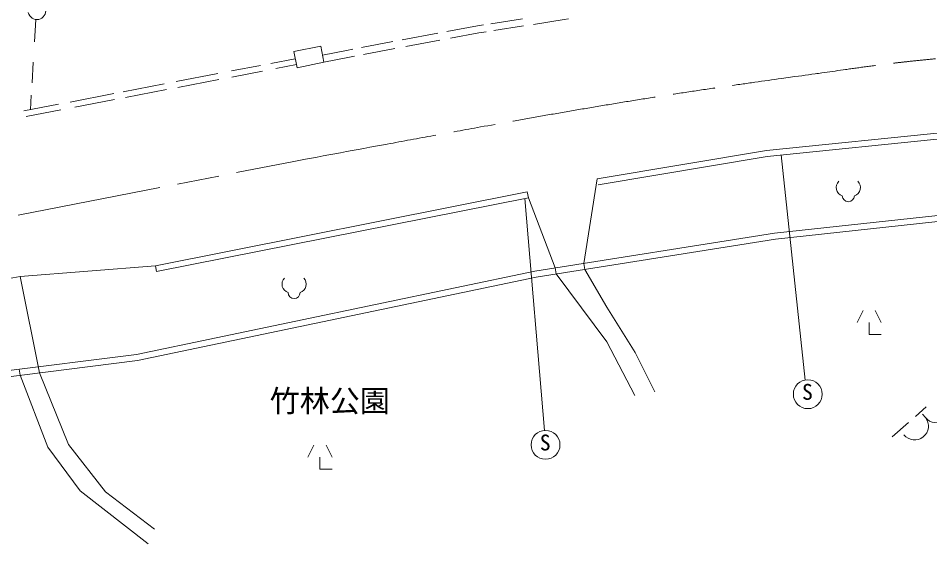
# Model space of a CAD drawing. Units: millimetres, scale not verified. Extents: x 40000 to 680000, y 20000 to 380000.
# Drawn here: x 199892 to 275650, y 266152 to 309857 of the extents above; entities that cross this region are included whole.
import ezdxf
from ezdxf.enums import TextEntityAlignment as Align

# ---------------------------------------------------------------- set-up
doc = ezdxf.new("R2010")
doc.units = ezdxf.units.MM
doc.header["$LTSCALE"] = 1000
doc.linetypes.add('CHAIN', pattern=[18.5, 12, -1.5, 3.5, -1.5])
for name, color, linetype, lineweight in [('M-BGD', 7, 'Continuous', 13), ('M-BMK', 2, 'CHAIN', 13), ('M-STR-HTXT', 7, 'Continuous', 13), ('M-STR-STRC', 7, 'Continuous', 13)]:
    doc.layers.add(name, color=color, linetype=linetype, lineweight=lineweight)
doc.styles.add('ＭＳ ゴシック', font='')
doc.styles.get('ＭＳ ゴシック').set_extended_font_data('MS Gothic')

msp = doc.modelspace()

# ---------------------------------------------------------------- linework, layer by layer
at = {"layer": 'M-BGD'}
for p, q in [((201357, 309753), (201245, 307888)), ((238062, 309227), (235510, 308749)), ((238572, 309307), (238062, 309227)), ((241810, 309814), (239181, 309402)), ((241889, 309219), (239425, 308833)), ((245272, 309748), (242710, 309347)), ((245617, 309801), (245272, 309748)), ((234776, 308611), (231802, 308053)), ((238163, 308636), (235816, 308196)), ((238789, 308734), (238163, 308636)), ((231028, 307908), (228418, 307419)), ((234943, 308032), (232105, 307500)), ((225047, 307542), (222791, 307080)), ((222791, 307080), (223073, 305726)), ((225293, 306202), (225047, 307542)), ((227166, 307184), (225185, 306792)), ((227696, 307284), (227166, 307184)), ((231199, 307330), (228592, 306841)), ((201144, 306212), (201041, 304496)), ((222914, 306493), (220885, 306102)), ((223073, 305726), (225293, 306202)), ((227279, 306595), (225293, 306202)), ((227851, 306702), (227279, 306595)), ((220036, 305938), (217614, 305471)), ((220203, 305461), (217638, 304967)), ((223008, 306002), (221312, 305675)), ((216475, 305252), (213018, 304586)), ((216558, 304759), (213166, 304105)), ((212008, 304391), (208608, 303736)), ((212206, 303920), (208798, 303263)), ((200978, 303449), (200906, 302252)), ((207825, 303585), (204211, 302889)), ((207903, 303091), (204606, 302456)), ((203246, 302703), (200360, 302147)), ((203443, 302232), (200545, 301673)), ((262083, 298867), (294572, 302135)), ((262150, 298371), (294144, 301590)), ((248019, 296490), (262083, 298867)), ((248102, 295997), (262150, 298371)), ((246900, 289463), (248019, 296490)), ((211289, 289272), (242195, 295423)), ((211387, 288782), (242292, 294932)), ((242195, 295423), (242292, 294932)), ((242292, 294932), (244527, 289087)), ((289142, 294853), (262748, 291974)), ((289215, 294358), (262815, 291479)), ((262748, 291974), (242833, 288819)), ((262815, 291479), (242924, 288327)), ((246900, 289463), (246992, 288972)), ((200062, 288365), (211289, 289272)), ((242833, 288819), (209713, 281887)), ((211289, 289272), (211387, 288782)), ((244527, 289087), (244600, 288593)), ((246992, 288972), (248808, 285836)), ((196066, 287675), (200062, 288365)), ((200062, 288365), (201652, 280369)), ((242924, 288327), (209796, 281393)), ((244600, 288593), (248808, 282946)), ((248808, 285836), (251173, 282070)), ((270111, 285545), (269611, 284545)), ((271111, 285545), (271611, 284545)), ((270611, 284545), (270611, 283545)), ((270611, 283545), (271611, 283545)), ((248808, 282946), (251129, 278479)), ((209713, 281887), (197791, 280388)), ((251173, 282070), (252793, 278785)), ((209796, 281393), (198100, 279922)), ((199975, 280662), (200051, 280168)), ((204076, 274406), (201652, 280369)), ((200051, 280168), (202361, 274191)), ((275358, 277534), (274459, 276743)), ((275291, 276651), (275036, 276932)), ((273871, 276226), (272529, 275044)), ((207149, 270475), (204076, 274406)), ((224472, 274353), (223972, 273353)), ((225472, 274353), (225972, 273353)), ((202361, 274191), (205041, 270547)), ((224972, 273353), (224972, 272353)), ((224972, 272353), (225972, 272353)), ((205041, 270547), (210686, 266152)), ((211222, 267367), (207149, 270475))]:
    msp.add_line(p, q, dxfattribs=at)
for centre, radius, start, end in [((201450, 310481), 734, 191.26514, 11.26514), ((268604, 295791), 727, 135.79576, 252.2769), ((269161, 295791), 727, 287.7231, 44.20424), ((268882, 295098), 500, 180.00008, 359.99992), ((222541, 287733), 727, 135.79576, 252.2769), ((223098, 287733), 727, 287.7231, 44.20424), ((222820, 287041), 500, 180.00008, 359.99992), ((276188, 277366), 1147, 218.57397, 38.57397), ((274394, 275936), 1147, 218.57397, 38.57397)]:
    msp.add_arc(centre, radius, start, end, dxfattribs=at)
at = {"layer": 'M-BMK'}
msp.add_line((181721, 289918), (222810, 297948), dxfattribs=at)
msp.add_open_spline([(222810, 297948), (227974, 298912), (233139, 299875), (238308, 300812), (241534, 301396), (244762, 301971), (247995, 302514), (251245, 303061), (254501, 303577), (257762, 304054), (260732, 304489), (263706, 304892), (266679, 305311), (269027, 305641), (271375, 305982), (273731, 306243), (275212, 306407), (276697, 306540), (278182, 306673)], degree=3, knots=[0, 0, 0, 0, 1, 1, 1, 2, 2, 2, 3, 3, 3, 4, 4, 4, 5, 5, 5, 6, 6, 6, 6], dxfattribs=at)
at = {"layer": 'M-STR-STRC'}
for p, q in [((263307, 298488), (265287, 279769)), ((243628, 275576), (241998, 294874))]:
    msp.add_line(p, q, dxfattribs=at)
for centre in [(265512, 278591), (243717, 274380)]:
    msp.add_circle(centre, 1200, dxfattribs=at)

# ---------------------------------------------------------------- texts
at = {"layer": 'M-STR-HTXT', "style": 'ＭＳ ゴシック'}
msp.add_text('竹林公園', height=1833, dxfattribs=at).set_placement((220786, 276565), align=Align.BOTTOM_LEFT)
at = {"layer": 'M-STR-STRC', "style": 'ＭＳ ゴシック'}
for p in [(265033, 277728), (243239, 273517)]:
    msp.add_text('S', height=1320, dxfattribs=at).set_placement(p, align=Align.BOTTOM_LEFT)

doc.saveas('drawing.dxf')
